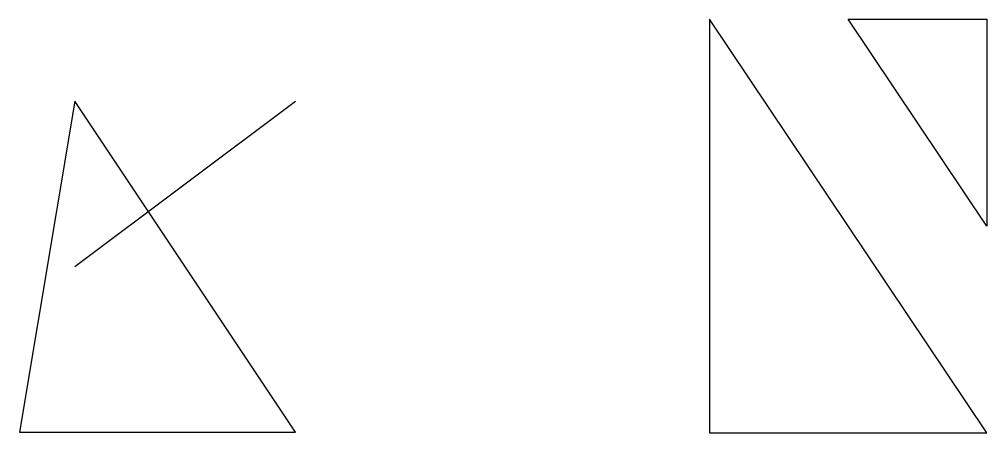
# Model space of a CAD drawing. Header units: millimetres. Extents: x 500 to 2251, y 499 to 1248.
import ezdxf

# ---------------------------------------------------------------- set-up
doc = ezdxf.new("R2010")
doc.units = ezdxf.units.MM

msp = doc.modelspace()

# ---------------------------------------------------------------- linework, layer by layer
for p, q in [((1749.2, 1247.9), (1749.2, 499.1)), ((2250.9, 499.1), (1749.2, 1247.9)), ((2000, 1247.9), (2250.9, 1247.9)), ((2250.9, 873.5), (2000, 1247.9)), ((2250.9, 1247.9), (2250.9, 873.5)), ((600.4, 1099.9), (500, 500)), ((1000, 500), (600.4, 1099.9)), ((600.4, 799.9), (1000, 1099.9)), ((500, 500), (1000, 500)), ((1749.2, 499.1), (2250.9, 499.1))]:
    msp.add_line(p, q)

doc.saveas('drawing.dxf')
